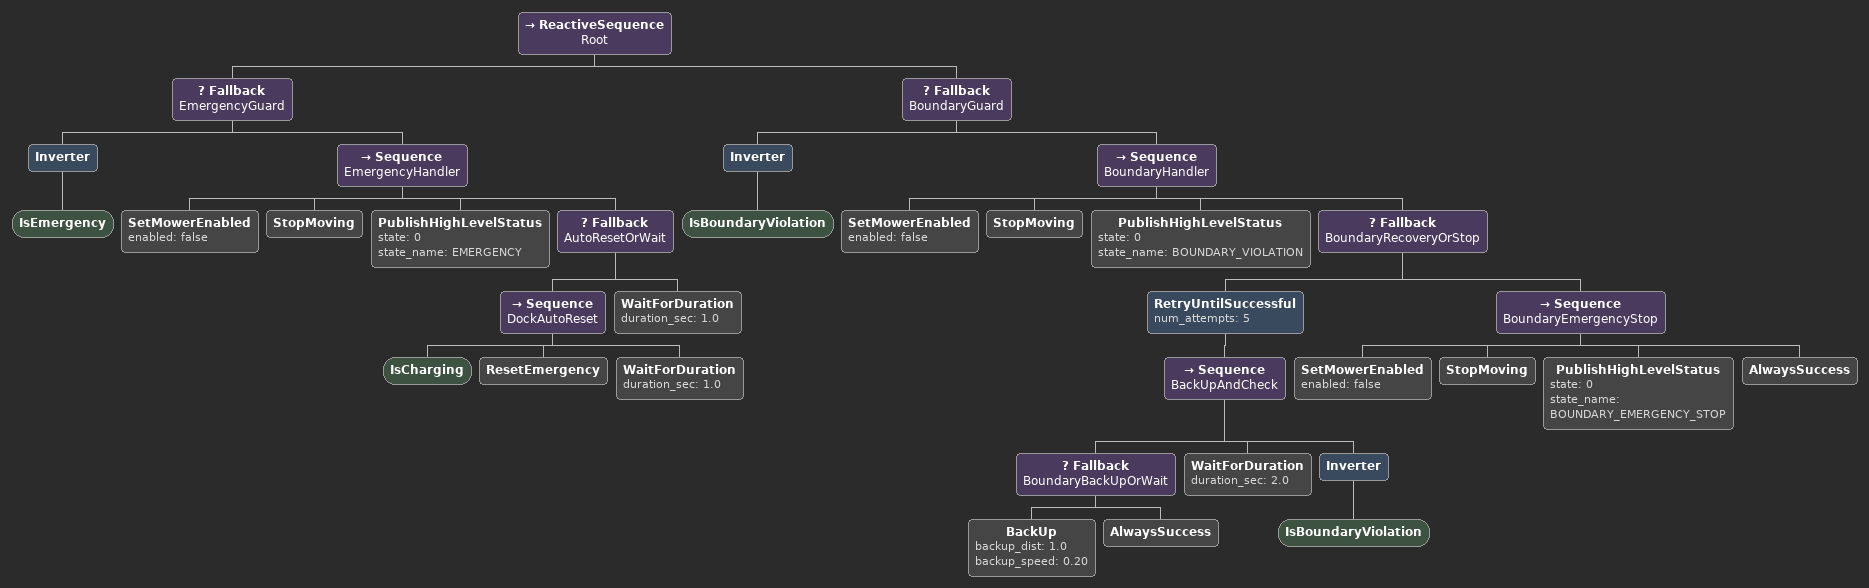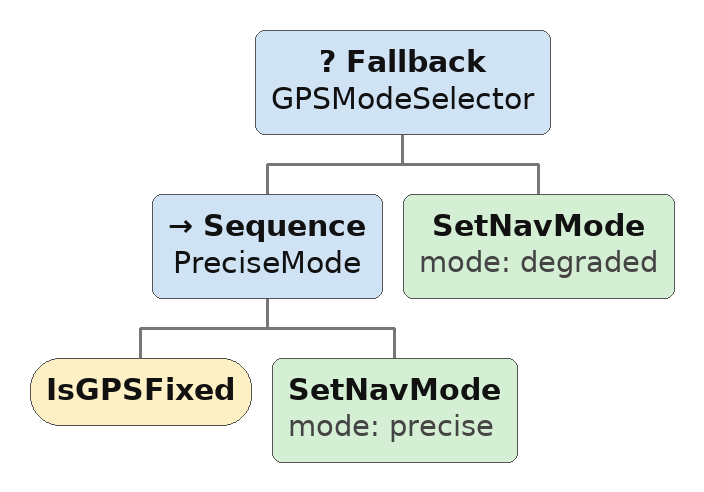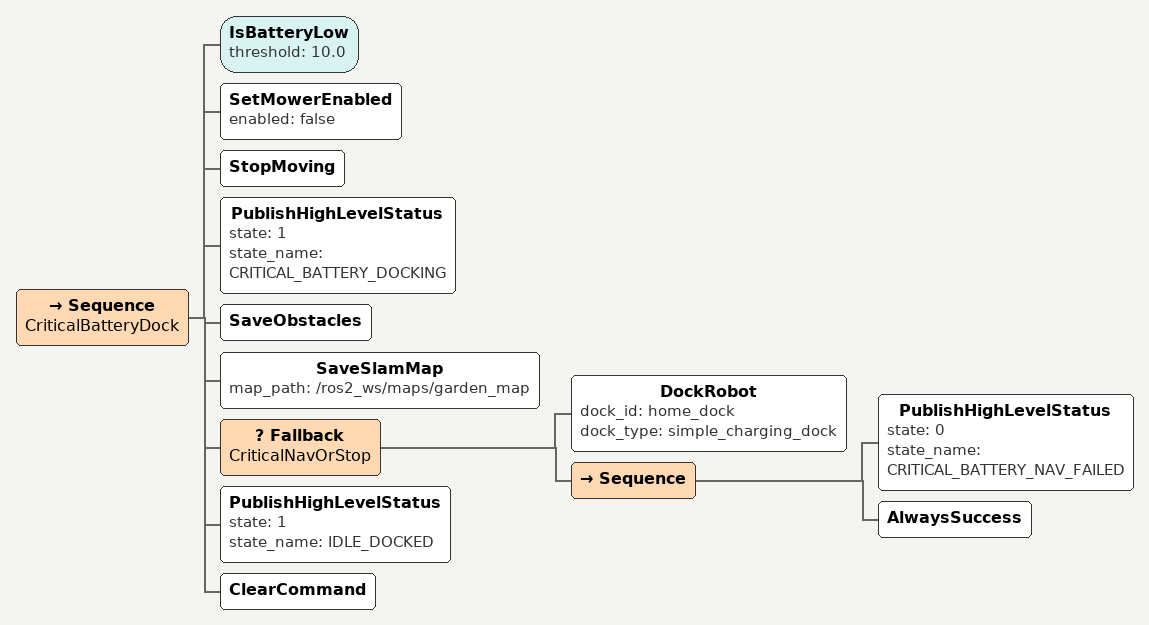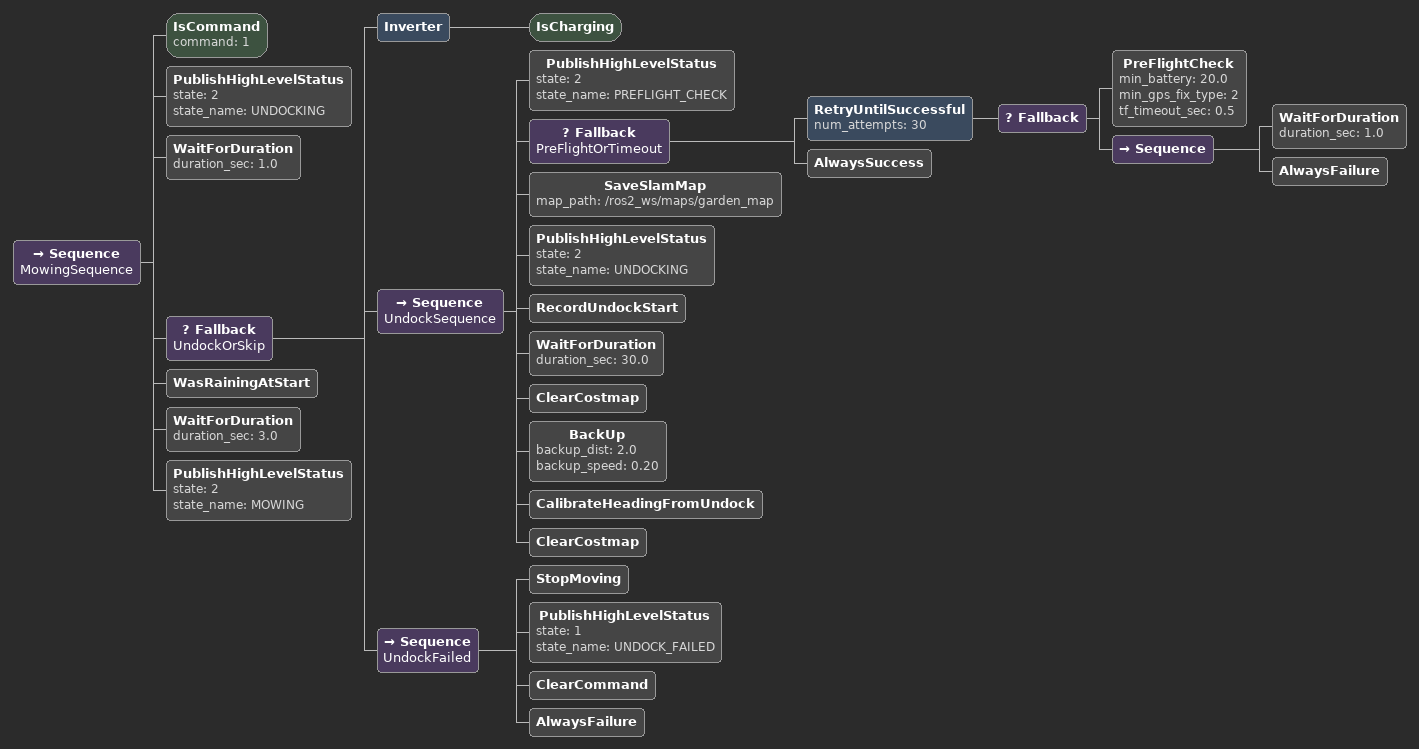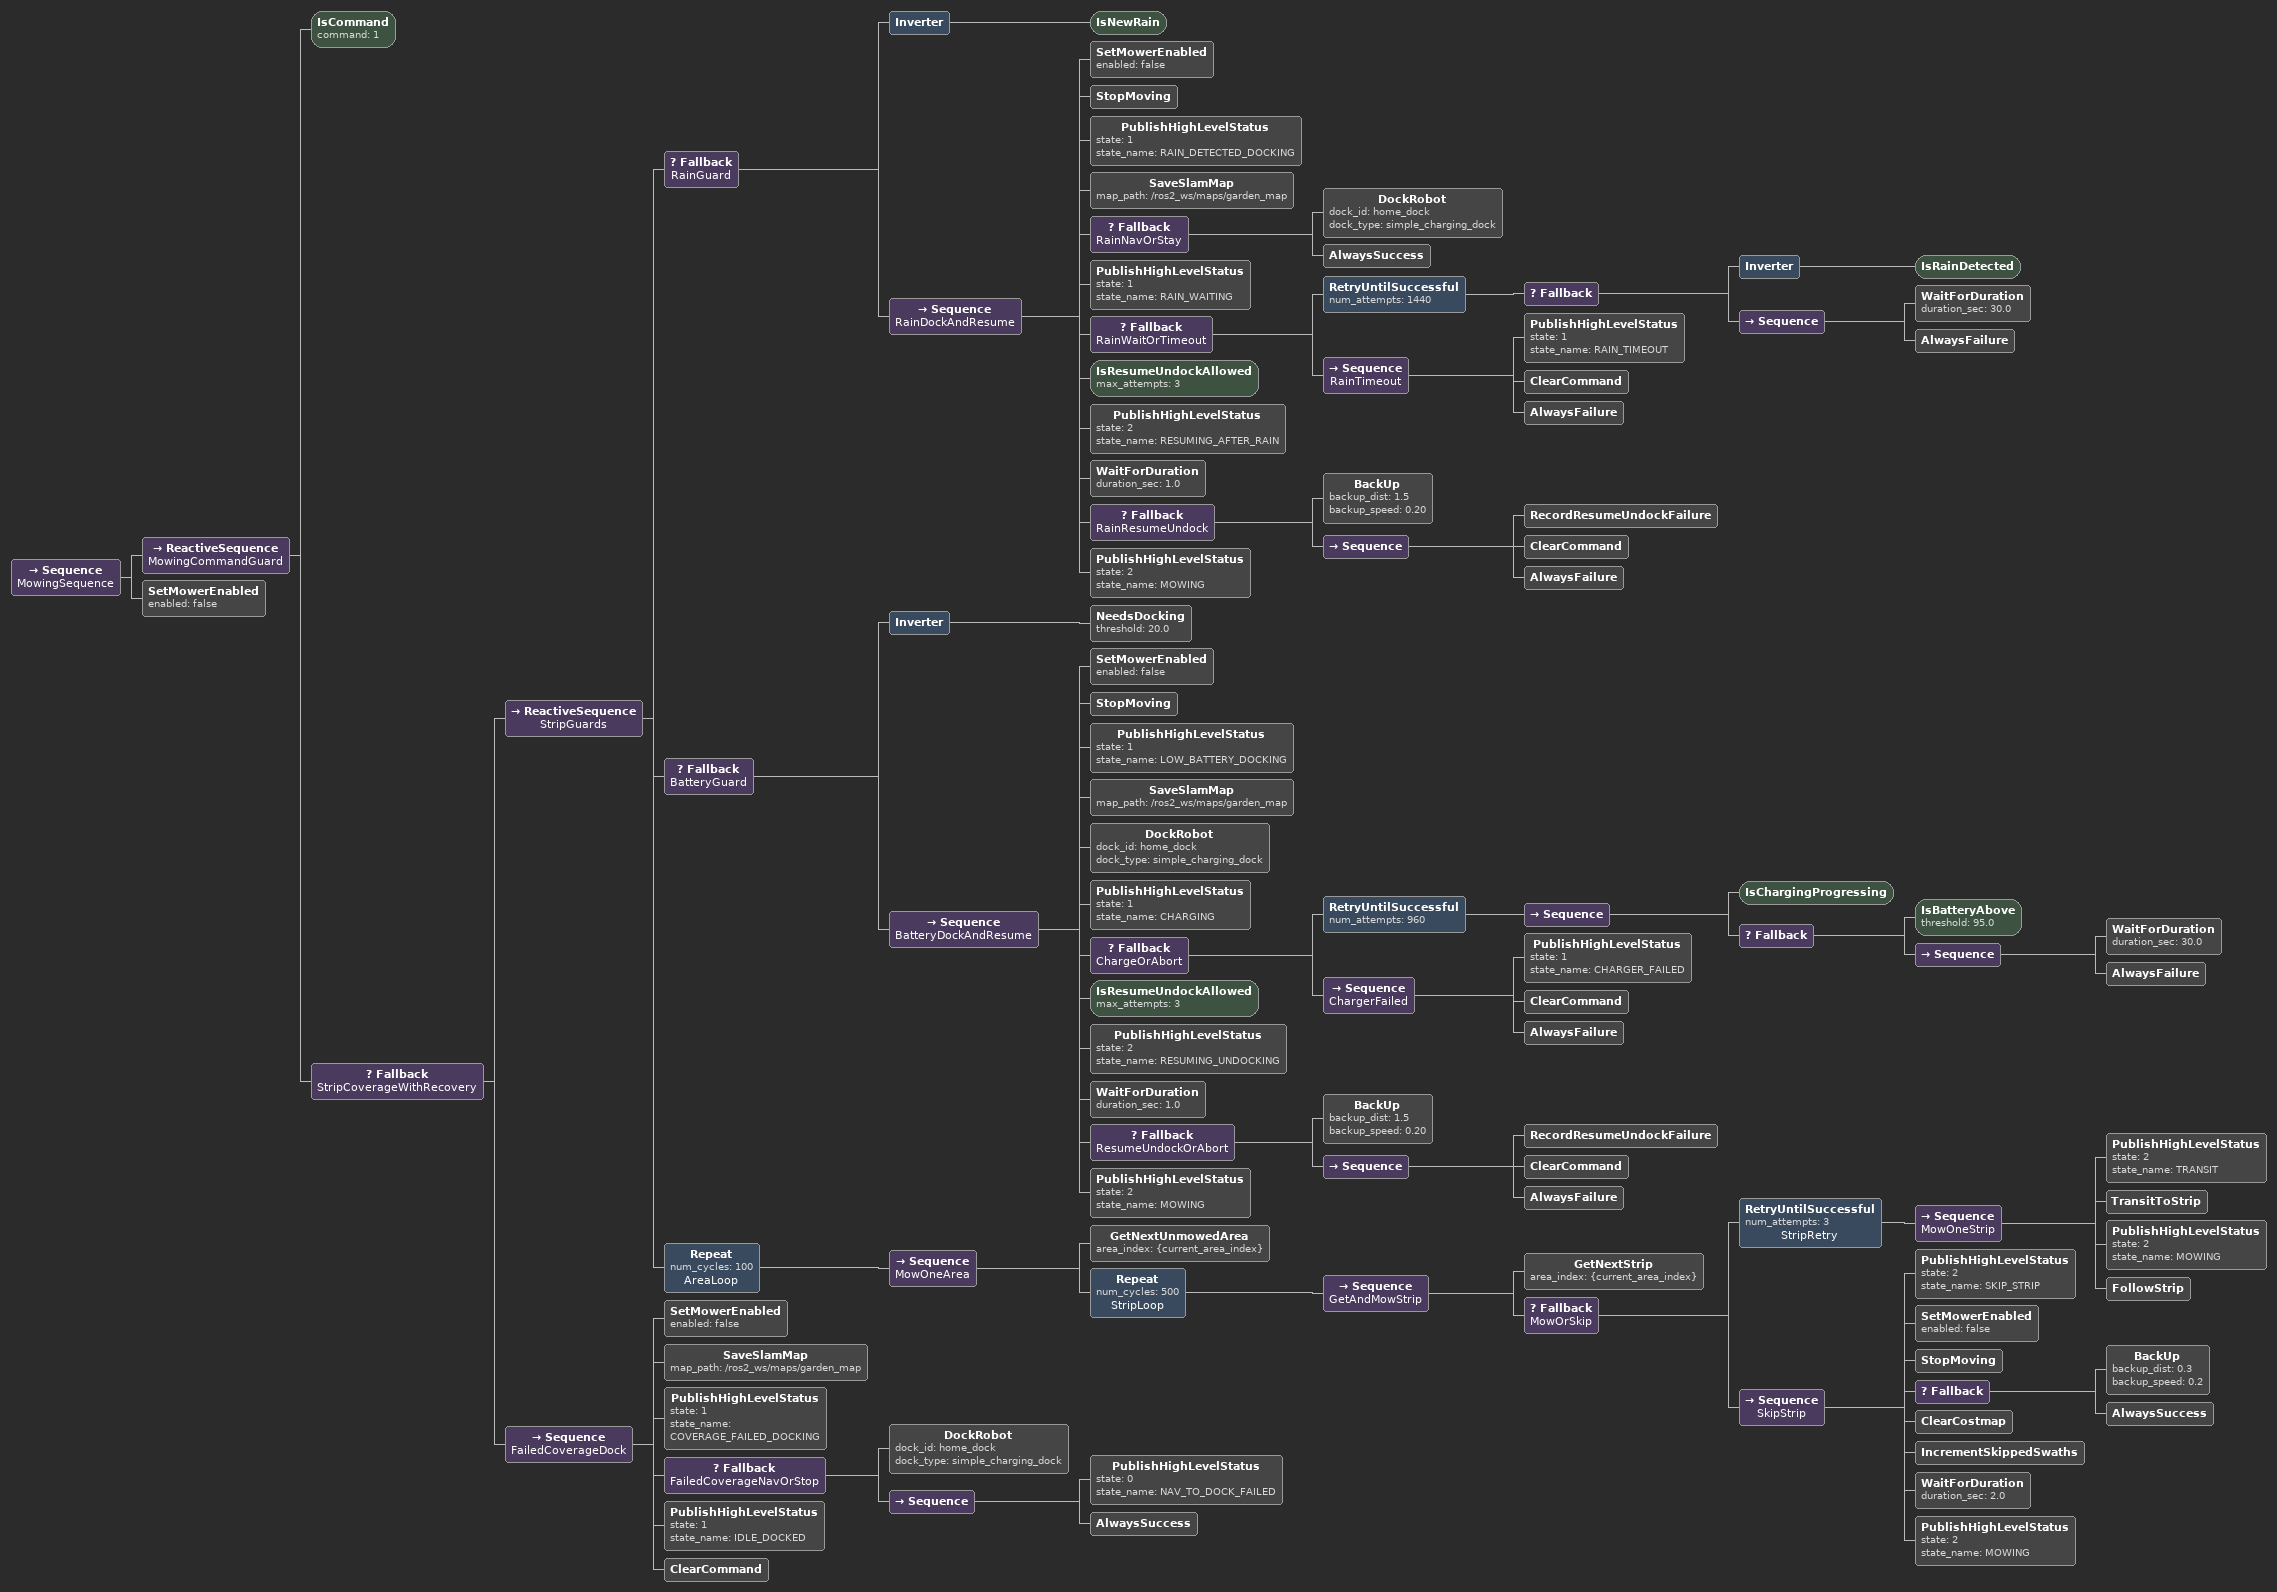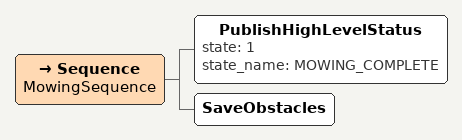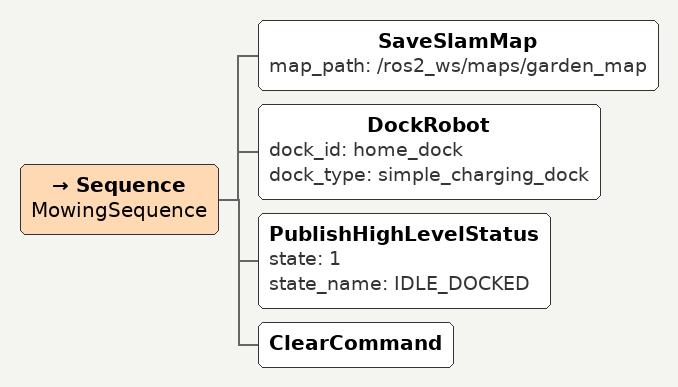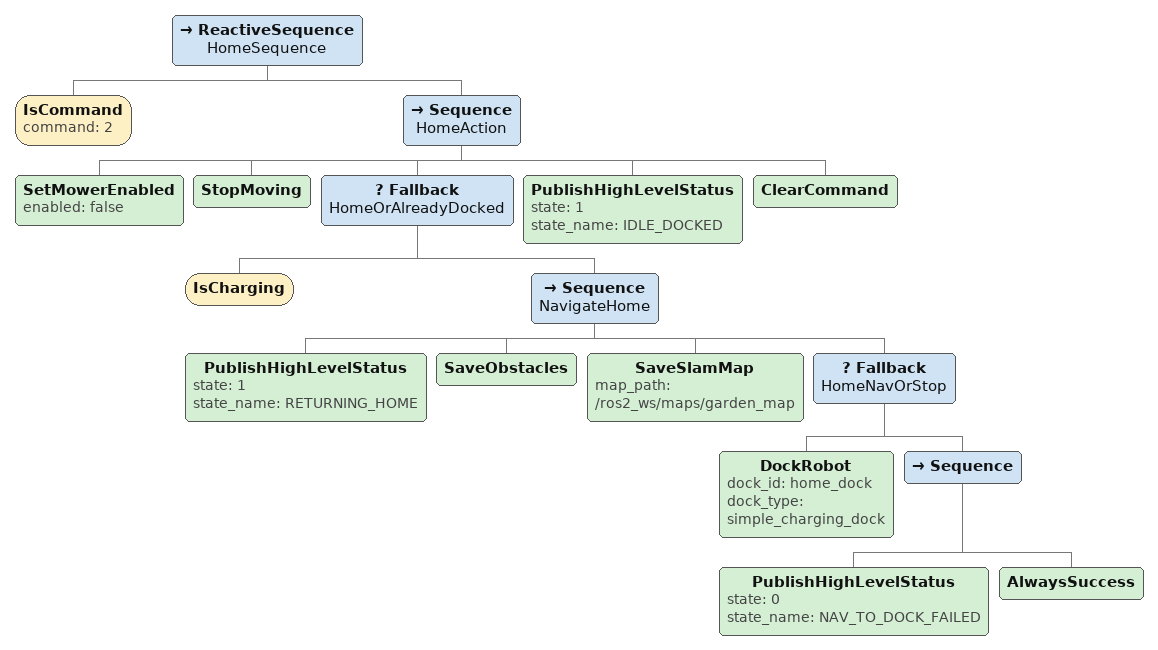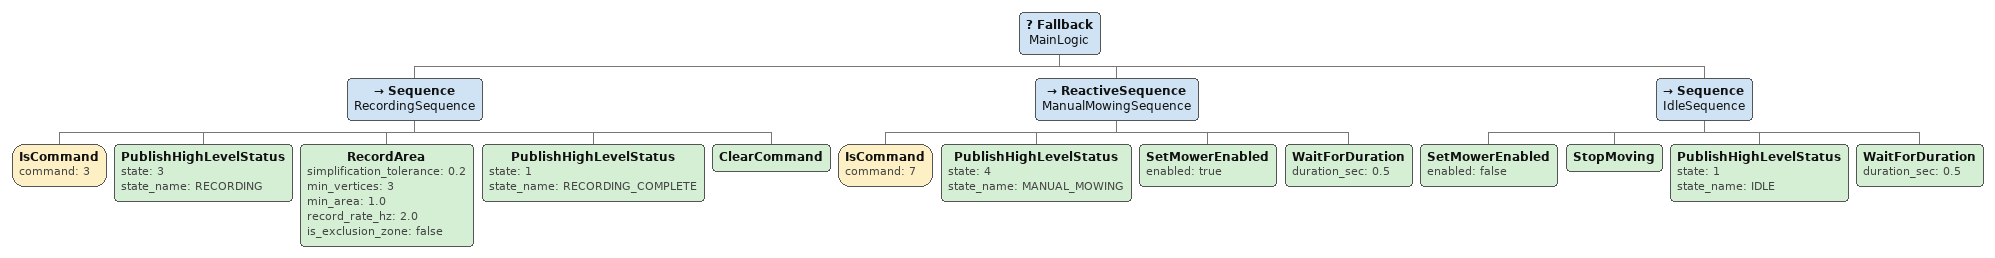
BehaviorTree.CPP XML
<ReactiveSequence name="Root">

  <Fallback name="EmergencyGuard">
    <Inverter><IsEmergency/></Inverter>
    <Sequence name="EmergencyHandler">
      <SetMowerEnabled enabled="false"/>
      <StopMoving/>
      <PublishHighLevelStatus state="0" state_name="EMERGENCY"/>
      <Fallback name="AutoResetOrWait">
        <!-- If charging (on dock), auto-reset emergency -->
        <Sequence name="DockAutoReset">
          <IsCharging/>
          <ResetEmergency/>
          <WaitForDuration duration_sec="1.0"/>
        </Sequence>
        <!-- Not on dock — just wait and re-check -->
        <WaitForDuration duration_sec="1.0"/>
      </Fallback>
    </Sequence>
  </Fallback>

  <Fallback name="BoundaryGuard">
    <Inverter><IsBoundaryViolation/></Inverter>
    <Sequence name="BoundaryHandler">
      <SetMowerEnabled enabled="false"/>
      <StopMoving/>
      <PublishHighLevelStatus state="0" state_name="BOUNDARY_VIOLATION"/>
      <Fallback name="BoundaryRecoveryOrStop">
        <!-- Try backing up max 5 times to get back inside boundary -->
        <RetryUntilSuccessful num_attempts="5">
          <Sequence name="BackUpAndCheck">
            <Fallback name="BoundaryBackUpOrWait">
              <BackUp backup_dist="1.0" backup_speed="0.20"/>
              <AlwaysSuccess/>
            </Fallback>
            <WaitForDuration duration_sec="2.0"/>
            <!-- Succeed only if back inside boundary -->
            <Inverter><IsBoundaryViolation/></Inverter>
          </Sequence>
        </RetryUntilSuccessful>
        <!-- All 5 attempts exhausted — emergency stop -->
        <Sequence name="BoundaryEmergencyStop">
          <SetMowerEnabled enabled="false"/>
          <StopMoving/>
          <PublishHighLevelStatus state="0" state_name="BOUNDARY_EMERGENCY_STOP"/>
          <AlwaysSuccess/>
        </Sequence>
      </Fallback>
    </Sequence>
  </Fallback>
</ReactiveSequence>

<Fallback name="GPSModeSelector">
  <Sequence name="PreciseMode">
    <IsGPSFixed/>
    <SetNavMode mode="precise"/>
  </Sequence>
  <SetNavMode mode="degraded"/>
</Fallback>

<Sequence name="CriticalBatteryDock">
  <IsBatteryLow threshold="10.0"/>
  <SetMowerEnabled enabled="false"/>
  <StopMoving/>
  <PublishHighLevelStatus state="1" state_name="CRITICAL_BATTERY_DOCKING"/>
  <SaveObstacles/>
  <SaveSlamMap map_path="/ros2_ws/maps/garden_map"/>
  <Fallback name="CriticalNavOrStop">
    <DockRobot dock_id="home_dock" dock_type="simple_charging_dock"/>
    <!-- Docking failed — stay stopped, battery is critical -->
    <Sequence>
      <PublishHighLevelStatus state="0" state_name="CRITICAL_BATTERY_NAV_FAILED"/>
      <AlwaysSuccess/>
    </Sequence>
  </Fallback>
  <PublishHighLevelStatus state="1" state_name="IDLE_DOCKED"/>
  <ClearCommand/>
</Sequence>

<Sequence name="MowingSequence">
  <IsCommand command="1"/>

  <!-- Undock: only if currently charging (on dock).
       If already undocked, skip entirely. -->
  <PublishHighLevelStatus state="2" state_name="UNDOCKING"/>
  <WaitForDuration duration_sec="1.0"/>
  <Fallback name="UndockOrSkip">
    <!-- Already undocked? Skip. -->
    <Inverter><IsCharging/></Inverter>
    <!-- On dock — wait for GPS, save map, then undock -->
    <Sequence name="UndockSequence">
      <PublishHighLevelStatus state="2" state_name="PREFLIGHT_CHECK"/>
      <Fallback name="PreFlightOrTimeout">
        <RetryUntilSuccessful num_attempts="30">
          <Fallback>
            <PreFlightCheck min_battery="20.0" min_gps_fix_type="2" tf_timeout_sec="0.5"/>
            <Sequence>
              <WaitForDuration duration_sec="1.0"/>
              <AlwaysFailure/>
            </Sequence>
          </Fallback>
        </RetryUntilSuccessful>
        <!-- Timeout: proceed with a warning in logs -->
        <AlwaysSuccess/>
      </Fallback>
      <!-- Save SLAM map while docked with correct heading.
           If undock flips heading, restart loads this good map. -->
      <SaveSlamMap map_path="/ros2_ws/maps/garden_map"/>
      <PublishHighLevelStatus state="2" state_name="UNDOCKING"/>
      <RecordUndockStart/>
      <!-- Wait for Nav2 to fully activate on ARM. Retry ClearCostmap
           until it succeeds — this confirms costmap services are ready. -->
      <!-- Wait for Nav2 to fully activate on ARM before clearing costmaps.
           30s is generous — lifecycle_manager typically takes 15-25s. -->
      <WaitForDuration duration_sec="30.0"/>
      <ClearCostmap/>
      <BackUp backup_dist="2.0" backup_speed="0.20"/>
      <!-- Compute heading from GPS displacement during undock -->
      <CalibrateHeadingFromUndock/>
      <!-- Clear costmaps again after undock — dock structure must be
           cleared before navigation starts. -->
      <ClearCostmap/>
    </Sequence>
    <!-- Undock failed — abort -->
    <Sequence name="UndockFailed">
      <StopMoving/>
      <PublishHighLevelStatus state="1" state_name="UNDOCK_FAILED"/>
      <ClearCommand/>
      <AlwaysFailure/>
    </Sequence>
  </Fallback>

  <!-- Record if it was raining at start — user chose to mow in rain -->
  <WasRainingAtStart/>

  <!-- Wait for obstacle detection before starting -->
  <WaitForDuration duration_sec="3.0"/>

  <PublishHighLevelStatus state="2" state_name="MOWING"/>
</Sequence>

<Sequence name="MowingSequence">
  <ReactiveSequence name="MowingCommandGuard">
  <IsCommand command="1"/>

  <Fallback name="StripCoverageWithRecovery">

    <ReactiveSequence name="StripGuards">

      <!-- Reactive rain check -->
      <Fallback name="RainGuard">
        <Inverter><IsNewRain/></Inverter>
        <Sequence name="RainDockAndResume">
          <SetMowerEnabled enabled="false"/>
          <StopMoving/>
          <PublishHighLevelStatus state="1" state_name="RAIN_DETECTED_DOCKING"/>
          <SaveSlamMap map_path="/ros2_ws/maps/garden_map"/>
          <Fallback name="RainNavOrStay">
            <DockRobot dock_id="home_dock" dock_type="simple_charging_dock"/>
            <AlwaysSuccess/>
          </Fallback>
          <PublishHighLevelStatus state="1" state_name="RAIN_WAITING"/>
          <Fallback name="RainWaitOrTimeout">
            <RetryUntilSuccessful num_attempts="1440">
              <Fallback>
                <Inverter><IsRainDetected/></Inverter>
                <Sequence>
                  <WaitForDuration duration_sec="30.0"/>
                  <AlwaysFailure/>
                </Sequence>
              </Fallback>
            </RetryUntilSuccessful>
            <Sequence name="RainTimeout">
              <PublishHighLevelStatus state="1" state_name="RAIN_TIMEOUT"/>
              <ClearCommand/>
              <AlwaysFailure/>
            </Sequence>
          </Fallback>
          <IsResumeUndockAllowed max_attempts="3"/>
          <PublishHighLevelStatus state="2" state_name="RESUMING_AFTER_RAIN"/>
          <WaitForDuration duration_sec="1.0"/>
          <Fallback name="RainResumeUndock">
      <BackUp backup_dist="1.5" backup_speed="0.20"/>
            <Sequence>
              <RecordResumeUndockFailure/>
              <ClearCommand/>
              <AlwaysFailure/>
            </Sequence>
          </Fallback>
          <PublishHighLevelStatus state="2" state_name="MOWING"/>
        </Sequence>
      </Fallback>

      <!-- Reactive battery check -->
      <Fallback name="BatteryGuard">
        <Inverter><NeedsDocking threshold="20.0"/></Inverter>
        <Sequence name="BatteryDockAndResume">
          <SetMowerEnabled enabled="false"/>
          <StopMoving/>
          <PublishHighLevelStatus state="1" state_name="LOW_BATTERY_DOCKING"/>
          <SaveSlamMap map_path="/ros2_ws/maps/garden_map"/>
          <DockRobot dock_id="home_dock" dock_type="simple_charging_dock"/>
          <PublishHighLevelStatus state="1" state_name="CHARGING"/>
          <Fallback name="ChargeOrAbort">
            <RetryUntilSuccessful num_attempts="960">
              <Sequence>
                <IsChargingProgressing/>
                <Fallback>
                  <IsBatteryAbove threshold="95.0"/>
                  <Sequence>
                    <WaitForDuration duration_sec="30.0"/>
                    <AlwaysFailure/>
                  </Sequence>
                </Fallback>
              </Sequence>
            </RetryUntilSuccessful>
            <Sequence name="ChargerFailed">
              <PublishHighLevelStatus state="1" state_name="CHARGER_FAILED"/>
              <ClearCommand/>
              <AlwaysFailure/>
            </Sequence>
          </Fallback>
          <IsResumeUndockAllowed max_attempts="3"/>
          <PublishHighLevelStatus state="2" state_name="RESUMING_UNDOCKING"/>
          <WaitForDuration duration_sec="1.0"/>
          <Fallback name="ResumeUndockOrAbort">
      <BackUp backup_dist="1.5" backup_speed="0.20"/>
            <Sequence>
              <RecordResumeUndockFailure/>
              <ClearCommand/>
              <AlwaysFailure/>
            </Sequence>
          </Fallback>
          <PublishHighLevelStatus state="2" state_name="MOWING"/>
        </Sequence>
      </Fallback>

      <Repeat num_cycles="100" name="AreaLoop">
        <Sequence name="MowOneArea">
          <GetNextUnmowedArea area_index="{current_area_index}"/>
          <Repeat num_cycles="500" name="StripLoop">
            <Sequence name="GetAndMowStrip">
              <GetNextStrip area_index="{current_area_index}"/>
              <Fallback name="MowOrSkip">
                <!-- Try up to 3 times to reach and mow this strip -->
                <RetryUntilSuccessful num_attempts="3" name="StripRetry">
                  <Sequence name="MowOneStrip">
                    <PublishHighLevelStatus state="2" state_name="TRANSIT"/>
                    <TransitToStrip/>
                    <PublishHighLevelStatus state="2" state_name="MOWING"/>
                    <FollowStrip/>
                  </Sequence>
                </RetryUntilSuccessful>
                <!-- All 3 attempts failed — skip this strip, increment counter -->
                <Sequence name="SkipStrip">
                  <PublishHighLevelStatus state="2" state_name="SKIP_STRIP"/>
                  <SetMowerEnabled enabled="false"/>
                  <StopMoving/>
                  <Fallback>
                    <BackUp backup_dist="0.3" backup_speed="0.2"/>
                    <AlwaysSuccess/>
                  </Fallback>
                  <ClearCostmap/>
                  <IncrementSkippedSwaths/>
                  <WaitForDuration duration_sec="2.0"/>
                  <PublishHighLevelStatus state="2" state_name="MOWING"/>
                </Sequence>
              </Fallback>
            </Sequence>
          </Repeat>
        </Sequence>
      </Repeat>

    </ReactiveSequence>

    <!-- Coverage failed — dock gracefully -->
    <Sequence name="FailedCoverageDock">
      <SetMowerEnabled enabled="false"/>
      <SaveSlamMap map_path="/ros2_ws/maps/garden_map"/>
      <PublishHighLevelStatus state="1" state_name="COVERAGE_FAILED_DOCKING"/>
      <Fallback name="FailedCoverageNavOrStop">
        <DockRobot dock_id="home_dock" dock_type="simple_charging_dock"/>
        <Sequence>
          <PublishHighLevelStatus state="0" state_name="NAV_TO_DOCK_FAILED"/>
          <AlwaysSuccess/>
        </Sequence>
      </Fallback>
      <PublishHighLevelStatus state="1" state_name="IDLE_DOCKED"/>
      <ClearCommand/>
    </Sequence>
  </Fallback>
  </ReactiveSequence>

  <!-- Mowing complete — dock -->
  <SetMowerEnabled enabled="false"/>
</Sequence>

<Sequence name="MowingSequence">
  <PublishHighLevelStatus state="1" state_name="MOWING_COMPLETE"/>
  <SaveObstacles/>
</Sequence>

<Sequence name="MowingSequence">
  <SaveSlamMap map_path="/ros2_ws/maps/garden_map"/>
  <DockRobot dock_id="home_dock" dock_type="simple_charging_dock"/>
  <PublishHighLevelStatus state="1" state_name="IDLE_DOCKED"/>
  <ClearCommand/>
</Sequence>

<ReactiveSequence name="HomeSequence">
  <IsCommand command="2"/>
  <Sequence name="HomeAction">
    <SetMowerEnabled enabled="false"/>
    <StopMoving/>
    <Fallback name="HomeOrAlreadyDocked">
      <!-- Already on dock and charging? Skip navigation. -->
      <IsCharging/>
      <Sequence name="NavigateHome">
        <PublishHighLevelStatus state="1" state_name="RETURNING_HOME"/>
        <SaveObstacles/>
        <SaveSlamMap map_path="/ros2_ws/maps/garden_map"/>
        <Fallback name="HomeNavOrStop">
          <DockRobot dock_id="home_dock" dock_type="simple_charging_dock"/>
          <Sequence>
            <PublishHighLevelStatus state="0" state_name="NAV_TO_DOCK_FAILED"/>
            <AlwaysSuccess/>
          </Sequence>
        </Fallback>
      </Sequence>
    </Fallback>
    <PublishHighLevelStatus state="1" state_name="IDLE_DOCKED"/>
    <ClearCommand/>
  </Sequence>
</ReactiveSequence>

<Fallback name="MainLogic">

  <Sequence name="RecordingSequence">
    <IsCommand command="3"/>
    <PublishHighLevelStatus state="3" state_name="RECORDING"/>
    <RecordArea simplification_tolerance="0.2" min_vertices="3" min_area="1.0" record_rate_hz="2.0" is_exclusion_zone="false"/>
    <PublishHighLevelStatus state="1" state_name="RECORDING_COMPLETE"/>
    <ClearCommand/>
  </Sequence>

  <ReactiveSequence name="ManualMowingSequence">
    <IsCommand command="7"/>
    <PublishHighLevelStatus state="4" state_name="MANUAL_MOWING"/>
    <SetMowerEnabled enabled="true"/>
    <WaitForDuration duration_sec="0.5"/>
  </ReactiveSequence>

  <!-- ============================================================
       f. Idle default
       ============================================================ -->
  <Sequence name="IdleSequence">
    <SetMowerEnabled enabled="false"/>
    <StopMoving/>
    <PublishHighLevelStatus state="1" state_name="IDLE"/>
    <WaitForDuration duration_sec="0.5"/>
  </Sequence>

</Fallback>
